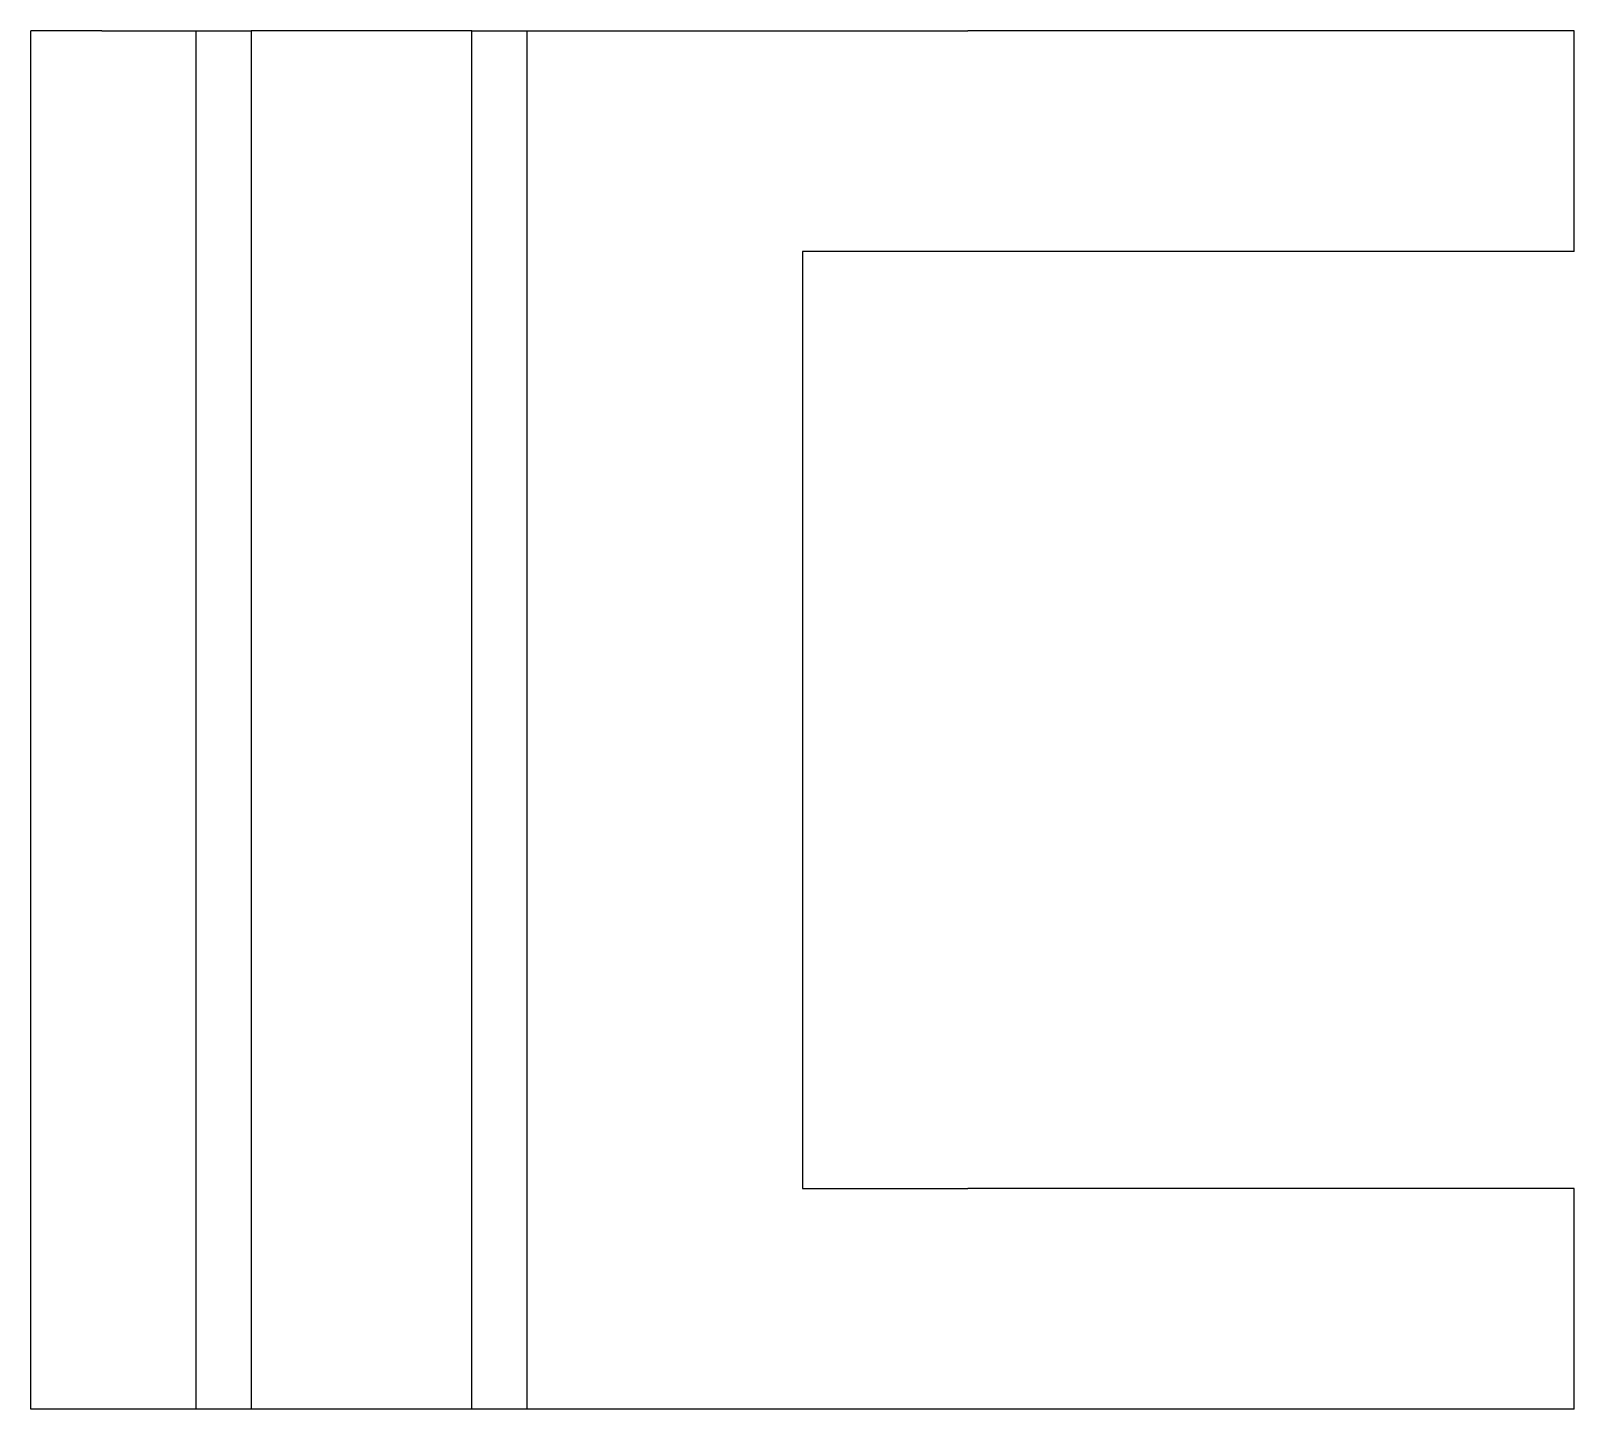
# Model space of a CAD drawing. Header units: metres. Extents: x -28 to 0, y -25 to 0.
import ezdxf

# ---------------------------------------------------------------- set-up
doc = ezdxf.new("R2010")
doc.units = ezdxf.units.M

msp = doc.modelspace()

# ---------------------------------------------------------------- linework, layer by layer
for points in [[(-28, -25), (-28, -24.5), (-28, -24), (-28, -23.5), (-28, -23), (-28, -22.5), (-28, -22), (-28, -21.5), (-28, -21), (-28, -20.5), (-28, -20), (-28, -19.5), (-28, -19), (-28, -18.5), (-28, -18), (-28, -17.5), (-28, -17), (-28, -16.5), (-28, -16), (-28, -15.5), (-28, -15), (-28, -14.5), (-28, -14), (-28, -13.5), (-28, -13), (-28, -12.5), (-28, -12), (-28, -11.5), (-28, -11), (-28, -10.5), (-28, -10), (-28, -9.5), (-28, -9), (-28, -8.5), (-28, -8), (-28, -7.5), (-28, -7), (-28, -6.5), (-28, -6), (-28, -5.5), (-28, -5), (-28, -4.5), (-28, -4), (-28, -3.5), (-28, -3), (-28, -2.5), (-28, -2), (-28, -1.5), (-28, -1), (-28, -0.5), (-28, 0)], [(-26.714, 0), (-26.762, 0), (-26.81, 0), (-26.858, 0), (-26.905, 0), (-26.95, 0), (-26.995, 0), (-27.04, 0), (-27.082, 0), (-27.123, 0), (-27.165, 0), (-27.206, 0), (-27.244, 0), (-27.283, 0), (-27.321, 0), (-27.357, 0), (-27.392, 0), (-27.427, 0), (-27.461, 0), (-27.493, 0), (-27.524, 0), (-27.556, 0), (-27.586, 0), (-27.613, 0), (-27.641, 0), (-27.669, 0), (-27.694, 0), (-27.718, 0), (-27.743, 0), (-27.765, 0), (-27.786, 0), (-27.807, 0), (-27.828, 0), (-27.845, 0), (-27.862, 0), (-27.879, 0), (-27.895, 0), (-27.908, 0), (-27.922, 0), (-27.935, 0), (-27.946, 0), (-27.955, 0), (-27.965, 0), (-27.974, 0), (-27.979, 0), (-27.985, 0), (-27.991, 0), (-27.994, 0), (-27.996, 0), (-27.998, 0), (-28, 0)], [(-26.714, 0), (-26.65, 0), (-26.586, 0), (-26.522, 0), (-26.46, 0), (-26.4, 0), (-26.34, 0), (-26.281, 0), (-26.224, 0), (-26.169, 0), (-26.113, 0), (-26.059, 0), (-26.008, 0), (-25.957, 0), (-25.905, 0), (-25.857, 0), (-25.811, 0), (-25.764, 0), (-25.718, 0), (-25.676, 0), (-25.634, 0), (-25.592, 0), (-25.553, 0), (-25.515, 0), (-25.478, 0), (-25.441, 0), (-25.408, 0), (-25.376, 0), (-25.343, 0), (-25.313, 0), (-25.285, 0), (-25.257, 0), (-25.23, 0), (-25.206, 0), (-25.184, 0), (-25.161, 0), (-25.14, 0), (-25.122, 0), (-25.104, 0), (-25.087, 0), (-25.073, 0), (-25.06, 0), (-25.047, 0), (-25.035, 0), (-25.028, 0), (-25.02, 0), (-25.012, 0), (-25.008, 0), (-25.005, 0), (-25.003, 0), (-25, 0)], [(-25, -25), (-25, -24.5), (-25, -24), (-25, -23.5), (-25, -23), (-25, -22.5), (-25, -22), (-25, -21.5), (-25, -21), (-25, -20.5), (-25, -20), (-25, -19.5), (-25, -19), (-25, -18.5), (-25, -18), (-25, -17.5), (-25, -17), (-25, -16.5), (-25, -16), (-25, -15.5), (-25, -15), (-25, -14.5), (-25, -14), (-25, -13.5), (-25, -13), (-25, -12.5), (-25, -12), (-25, -11.5), (-25, -11), (-25, -10.5), (-25, -10), (-25, -9.5), (-25, -9), (-25, -8.5), (-25, -8), (-25, -7.5), (-25, -7), (-25, -6.5), (-25, -6), (-25, -5.5), (-25, -5), (-25, -4.5), (-25, -4), (-25, -3.5), (-25, -3), (-25, -2.5), (-25, -2), (-25, -1.5), (-25, -1), (-25, -0.5), (-25, 0)], [(-25, 0), (-24.98, 0), (-24.96, 0), (-24.94, 0), (-24.92, 0), (-24.9, 0), (-24.88, 0), (-24.86, 0), (-24.84, 0), (-24.82, 0), (-24.8, 0), (-24.78, 0), (-24.76, 0), (-24.74, 0), (-24.72, 0), (-24.7, 0), (-24.68, 0), (-24.66, 0), (-24.64, 0), (-24.62, 0), (-24.6, 0), (-24.58, 0), (-24.56, 0), (-24.54, 0), (-24.52, 0), (-24.5, 0), (-24.48, 0), (-24.46, 0), (-24.44, 0), (-24.42, 0), (-24.4, 0), (-24.38, 0), (-24.36, 0), (-24.34, 0), (-24.32, 0), (-24.3, 0), (-24.28, 0), (-24.26, 0), (-24.24, 0), (-24.22, 0), (-24.2, 0), (-24.18, 0), (-24.16, 0), (-24.14, 0), (-24.12, 0), (-24.1, 0), (-24.08, 0), (-24.06, 0), (-24.04, 0), (-24.02, 0), (-24, 0)], [(-20, 0), (-20.08, 0), (-20.16, 0), (-20.24, 0), (-20.32, 0), (-20.4, 0), (-20.48, 0), (-20.56, 0), (-20.64, 0), (-20.72, 0), (-20.8, 0), (-20.88, 0), (-20.96, 0), (-21.04, 0), (-21.12, 0), (-21.2, 0), (-21.28, 0), (-21.36, 0), (-21.44, 0), (-21.52, 0), (-21.6, 0), (-21.68, 0), (-21.76, 0), (-21.84, 0), (-21.92, 0), (-22, 0), (-22.08, 0), (-22.16, 0), (-22.24, 0), (-22.32, 0), (-22.4, 0), (-22.48, 0), (-22.56, 0), (-22.64, 0), (-22.72, 0), (-22.8, 0), (-22.88, 0), (-22.96, 0), (-23.04, 0), (-23.12, 0), (-23.2, 0), (-23.28, 0), (-23.36, 0), (-23.44, 0), (-23.52, 0), (-23.6, 0), (-23.68, 0), (-23.76, 0), (-23.84, 0), (-23.92, 0), (-24, 0)], [(-24, 0), (-24, -0.5), (-24, -1), (-24, -1.5), (-24, -2), (-24, -2.5), (-24, -3), (-24, -3.5), (-24, -4), (-24, -4.5), (-24, -5), (-24, -5.5), (-24, -6), (-24, -6.5), (-24, -7), (-24, -7.5), (-24, -8), (-24, -8.5), (-24, -9), (-24, -9.5), (-24, -10), (-24, -10.5), (-24, -11), (-24, -11.5), (-24, -12), (-24, -12.5), (-24, -13), (-24, -13.5), (-24, -14), (-24, -14.5), (-24, -15), (-24, -15.5), (-24, -16), (-24, -16.5), (-24, -17), (-24, -17.5), (-24, -18), (-24, -18.5), (-24, -19), (-24, -19.5), (-24, -20), (-24, -20.5), (-24, -21), (-24, -21.5), (-24, -22), (-24, -22.5), (-24, -23), (-24, -23.5), (-24, -24), (-24, -24.5), (-24, -25)], [(-20, -25), (-20, -24.5), (-20, -24), (-20, -23.5), (-20, -23), (-20, -22.5), (-20, -22), (-20, -21.5), (-20, -21), (-20, -20.5), (-20, -20), (-20, -19.5), (-20, -19), (-20, -18.5), (-20, -18), (-20, -17.5), (-20, -17), (-20, -16.5), (-20, -16), (-20, -15.5), (-20, -15), (-20, -14.5), (-20, -14), (-20, -13.5), (-20, -13), (-20, -12.5), (-20, -12), (-20, -11.5), (-20, -11), (-20, -10.5), (-20, -10), (-20, -9.5), (-20, -9), (-20, -8.5), (-20, -8), (-20, -7.5), (-20, -7), (-20, -6.5), (-20, -6), (-20, -5.5), (-20, -5), (-20, -4.5), (-20, -4), (-20, -3.5), (-20, -3), (-20, -2.5), (-20, -2), (-20, -1.5), (-20, -1), (-20, -0.5), (-20, 0)], [(-20, 0), (-19.98, 0), (-19.96, 0), (-19.94, 0), (-19.92, 0), (-19.9, 0), (-19.88, 0), (-19.86, 0), (-19.84, 0), (-19.82, 0), (-19.8, 0), (-19.78, 0), (-19.76, 0), (-19.74, 0), (-19.72, 0), (-19.7, 0), (-19.68, 0), (-19.66, 0), (-19.64, 0), (-19.62, 0), (-19.6, 0), (-19.58, 0), (-19.56, 0), (-19.54, 0), (-19.52, 0), (-19.5, 0), (-19.48, 0), (-19.46, 0), (-19.44, 0), (-19.42, 0), (-19.4, 0), (-19.38, 0), (-19.36, 0), (-19.34, 0), (-19.32, 0), (-19.3, 0), (-19.28, 0), (-19.26, 0), (-19.24, 0), (-19.22, 0), (-19.2, 0), (-19.18, 0), (-19.16, 0), (-19.14, 0), (-19.12, 0), (-19.1, 0), (-19.08, 0), (-19.06, 0), (-19.04, 0), (-19.02, 0), (-19, 0)], [(-19, 0), (-19, -0.5), (-19, -1), (-19, -1.5), (-19, -2), (-19, -2.5), (-19, -3), (-19, -3.5), (-19, -4), (-19, -4.5), (-19, -5), (-19, -5.5), (-19, -6), (-19, -6.5), (-19, -7), (-19, -7.5), (-19, -8), (-19, -8.5), (-19, -9), (-19, -9.5), (-19, -10), (-19, -10.5), (-19, -11), (-19, -11.5), (-19, -12), (-19, -12.5), (-19, -13), (-19, -13.5), (-19, -14), (-19, -14.5), (-19, -15), (-19, -15.5), (-19, -16), (-19, -16.5), (-19, -17), (-19, -17.5), (-19, -18), (-19, -18.5), (-19, -19), (-19, -19.5), (-19, -20), (-19, -20.5), (-19, -21), (-19, -21.5), (-19, -22), (-19, -22.5), (-19, -23), (-19, -23.5), (-19, -24), (-19, -24.5), (-19, -25)], [(-19, 0), (-18.986, 0), (-18.972, 0), (-18.958, 0), (-18.932, 0), (-18.89, 0), (-18.848, 0), (-18.805, 0), (-18.74, 0), (-18.67, 0), (-18.601, 0), (-18.524, 0), (-18.427, 0), (-18.331, 0), (-18.235, 0), (-18.121, 0), (-17.999, 0), (-17.878, 0), (-17.753, 0), (-17.608, 0), (-17.462, 0), (-17.317, 0), (-17.159, 0), (-16.992, 0), (-16.824, 0), (-16.657, 0), (-16.47, 0), (-16.282, 0), (-16.095, 0), (-15.9, 0), (-15.695, 0), (-15.49, 0), (-15.286, 0), (-15.068, 0), (-14.848, 0), (-14.628, 0), (-14.405, 0), (-14.173, 0), (-13.941, 0), (-13.709, 0), (-13.47, 0), (-13.228, 0), (-12.987, 0), (-12.745, 0), (-12.497, 0), (-12.249, 0), (-12.002, 0), (-11.752, 0), (-11.502, 0), (-11.251, 0), (-11, 0)], [(-5, 0), (-5.12, 0), (-5.24, 0), (-5.36, 0), (-5.48, 0), (-5.6, 0), (-5.72, 0), (-5.84, 0), (-5.96, 0), (-6.08, 0), (-6.2, 0), (-6.32, 0), (-6.44, 0), (-6.56, 0), (-6.68, 0), (-6.8, 0), (-6.92, 0), (-7.04, 0), (-7.16, 0), (-7.28, 0), (-7.4, 0), (-7.52, 0), (-7.64, 0), (-7.76, 0), (-7.88, 0), (-8, 0), (-8.12, 0), (-8.24, 0), (-8.36, 0), (-8.48, 0), (-8.6, 0), (-8.72, 0), (-8.84, 0), (-8.96, 0), (-9.08, 0), (-9.2, 0), (-9.32, 0), (-9.44, 0), (-9.56, 0), (-9.68, 0), (-9.8, 0), (-9.92, 0), (-10.04, 0), (-10.16, 0), (-10.28, 0), (-10.4, 0), (-10.52, 0), (-10.64, 0), (-10.76, 0), (-10.88, 0), (-11, 0)], [(0, 0), (-0.009, 0), (-0.018, 0), (-0.026, 0), (-0.043, 0), (-0.069, 0), (-0.095, 0), (-0.122, 0), (-0.163, 0), (-0.206, 0), (-0.25, 0), (-0.298, 0), (-0.358, 0), (-0.418, 0), (-0.478, 0), (-0.549, 0), (-0.625, 0), (-0.701, 0), (-0.779, 0), (-0.87, 0), (-0.961, 0), (-1.052, 0), (-1.151, 0), (-1.255, 0), (-1.36, 0), (-1.464, 0), (-1.582, 0), (-1.699, 0), (-1.816, 0), (-1.937, 0), (-2.065, 0), (-2.194, 0), (-2.322, 0), (-2.458, 0), (-2.595, 0), (-2.732, 0), (-2.872, 0), (-3.017, 0), (-3.162, 0), (-3.307, 0), (-3.456, 0), (-3.607, 0), (-3.758, 0), (-3.91, 0), (-4.064, 0), (-4.219, 0), (-4.374, 0), (-4.53, 0), (-4.686, 0), (-4.843, 0), (-5, 0)], [(0, -4), (0, -3.92), (0, -3.84), (0, -3.76), (0, -3.68), (0, -3.6), (0, -3.52), (0, -3.44), (0, -3.36), (0, -3.28), (0, -3.2), (0, -3.12), (0, -3.04), (0, -2.96), (0, -2.88), (0, -2.8), (0, -2.72), (0, -2.64), (0, -2.56), (0, -2.48), (0, -2.4), (0, -2.32), (0, -2.24), (0, -2.16), (0, -2.08), (0, -2), (0, -1.92), (0, -1.84), (0, -1.76), (0, -1.68), (0, -1.6), (0, -1.52), (0, -1.44), (0, -1.36), (0, -1.28), (0, -1.2), (0, -1.12), (0, -1.04), (0, -0.96), (0, -0.88), (0, -0.8), (0, -0.72), (0, -0.64), (0, -0.56), (0, -0.48), (0, -0.4), (0, -0.32), (0, -0.24), (0, -0.16), (0, -0.08), (0, 0)], [(-11, -4), (-11.061, -4), (-11.123, -4), (-11.184, -4), (-11.246, -4), (-11.307, -4), (-11.369, -4), (-11.43, -4), (-11.492, -4), (-11.553, -4), (-11.614, -4), (-11.676, -4), (-11.737, -4), (-11.798, -4), (-11.859, -4), (-11.92, -4), (-11.981, -4), (-12.043, -4), (-12.104, -4), (-12.164, -4), (-12.225, -4), (-12.286, -4), (-12.347, -4), (-12.407, -4), (-12.468, -4), (-12.528, -4), (-12.588, -4), (-12.649, -4), (-12.709, -4), (-12.769, -4), (-12.829, -4), (-12.888, -4), (-12.948, -4), (-13.008, -4), (-13.067, -4), (-13.127, -4), (-13.186, -4), (-13.245, -4), (-13.304, -4), (-13.363, -4), (-13.421, -4), (-13.48, -4), (-13.538, -4), (-13.597, -4), (-13.655, -4), (-13.713, -4), (-13.77, -4), (-13.828, -4), (-13.885, -4), (-13.943, -4), (-14, -4)], [(-14, -4), (-14, -4.34), (-14, -4.68), (-14, -5.02), (-14, -5.36), (-14, -5.7), (-14, -6.04), (-14, -6.38), (-14, -6.72), (-14, -7.06), (-14, -7.4), (-14, -7.74), (-14, -8.08), (-14, -8.42), (-14, -8.76), (-14, -9.1), (-14, -9.44), (-14, -9.78), (-14, -10.12), (-14, -10.46), (-14, -10.8), (-14, -11.14), (-14, -11.48), (-14, -11.82), (-14, -12.16), (-14, -12.5), (-14, -12.84), (-14, -13.18), (-14, -13.52), (-14, -13.86), (-14, -14.2), (-14, -14.54), (-14, -14.88), (-14, -15.22), (-14, -15.56), (-14, -15.9), (-14, -16.24), (-14, -16.58), (-14, -16.92), (-14, -17.26), (-14, -17.6), (-14, -17.94), (-14, -18.28), (-14, -18.62), (-14, -18.96), (-14, -19.3), (-14, -19.64), (-14, -19.98), (-14, -20.32), (-14, -20.66), (-14, -21)], [(-5, -4), (-5.12, -4), (-5.24, -4), (-5.36, -4), (-5.48, -4), (-5.6, -4), (-5.72, -4), (-5.84, -4), (-5.96, -4), (-6.08, -4), (-6.2, -4), (-6.32, -4), (-6.44, -4), (-6.56, -4), (-6.68, -4), (-6.8, -4), (-6.92, -4), (-7.04, -4), (-7.16, -4), (-7.28, -4), (-7.4, -4), (-7.52, -4), (-7.64, -4), (-7.76, -4), (-7.88, -4), (-8, -4), (-8.12, -4), (-8.24, -4), (-8.36, -4), (-8.48, -4), (-8.6, -4), (-8.72, -4), (-8.84, -4), (-8.96, -4), (-9.08, -4), (-9.2, -4), (-9.32, -4), (-9.44, -4), (-9.56, -4), (-9.68, -4), (-9.8, -4), (-9.92, -4), (-10.04, -4), (-10.16, -4), (-10.28, -4), (-10.4, -4), (-10.52, -4), (-10.64, -4), (-10.76, -4), (-10.88, -4), (-11, -4)], [(0, -4), (-0.009, -4), (-0.018, -4), (-0.026, -4), (-0.043, -4), (-0.069, -4), (-0.095, -4), (-0.122, -4), (-0.163, -4), (-0.206, -4), (-0.25, -4), (-0.298, -4), (-0.358, -4), (-0.418, -4), (-0.478, -4), (-0.549, -4), (-0.625, -4), (-0.701, -4), (-0.779, -4), (-0.87, -4), (-0.961, -4), (-1.052, -4), (-1.151, -4), (-1.255, -4), (-1.36, -4), (-1.464, -4), (-1.582, -4), (-1.699, -4), (-1.816, -4), (-1.937, -4), (-2.065, -4), (-2.194, -4), (-2.322, -4), (-2.458, -4), (-2.595, -4), (-2.732, -4), (-2.872, -4), (-3.017, -4), (-3.162, -4), (-3.307, -4), (-3.456, -4), (-3.607, -4), (-3.758, -4), (-3.91, -4), (-4.064, -4), (-4.219, -4), (-4.374, -4), (-4.53, -4), (-4.686, -4), (-4.843, -4), (-5, -4)], [(-14, -21), (-13.943, -21), (-13.885, -21), (-13.828, -21), (-13.77, -21), (-13.713, -21), (-13.655, -21), (-13.597, -21), (-13.538, -21), (-13.48, -21), (-13.421, -21), (-13.363, -21), (-13.304, -21), (-13.245, -21), (-13.186, -21), (-13.127, -21), (-13.067, -21), (-13.008, -21), (-12.948, -21), (-12.888, -21), (-12.829, -21), (-12.769, -21), (-12.709, -21), (-12.649, -21), (-12.588, -21), (-12.528, -21), (-12.468, -21), (-12.407, -21), (-12.347, -21), (-12.286, -21), (-12.225, -21), (-12.164, -21), (-12.104, -21), (-12.043, -21), (-11.981, -21), (-11.92, -21), (-11.859, -21), (-11.798, -21), (-11.737, -21), (-11.676, -21), (-11.614, -21), (-11.553, -21), (-11.492, -21), (-11.43, -21), (-11.369, -21), (-11.307, -21), (-11.246, -21), (-11.184, -21), (-11.123, -21), (-11.061, -21), (-11, -21)], [(-5, -21), (-5.12, -21), (-5.24, -21), (-5.36, -21), (-5.48, -21), (-5.6, -21), (-5.72, -21), (-5.84, -21), (-5.96, -21), (-6.08, -21), (-6.2, -21), (-6.32, -21), (-6.44, -21), (-6.56, -21), (-6.68, -21), (-6.8, -21), (-6.92, -21), (-7.04, -21), (-7.16, -21), (-7.28, -21), (-7.4, -21), (-7.52, -21), (-7.64, -21), (-7.76, -21), (-7.88, -21), (-8, -21), (-8.12, -21), (-8.24, -21), (-8.36, -21), (-8.48, -21), (-8.6, -21), (-8.72, -21), (-8.84, -21), (-8.96, -21), (-9.08, -21), (-9.2, -21), (-9.32, -21), (-9.44, -21), (-9.56, -21), (-9.68, -21), (-9.8, -21), (-9.92, -21), (-10.04, -21), (-10.16, -21), (-10.28, -21), (-10.4, -21), (-10.52, -21), (-10.64, -21), (-10.76, -21), (-10.88, -21), (-11, -21)], [(0, -21), (-0.009, -21), (-0.018, -21), (-0.026, -21), (-0.043, -21), (-0.069, -21), (-0.095, -21), (-0.122, -21), (-0.163, -21), (-0.206, -21), (-0.25, -21), (-0.298, -21), (-0.358, -21), (-0.418, -21), (-0.478, -21), (-0.549, -21), (-0.625, -21), (-0.701, -21), (-0.779, -21), (-0.87, -21), (-0.961, -21), (-1.052, -21), (-1.151, -21), (-1.255, -21), (-1.36, -21), (-1.464, -21), (-1.582, -21), (-1.699, -21), (-1.816, -21), (-1.937, -21), (-2.065, -21), (-2.194, -21), (-2.322, -21), (-2.458, -21), (-2.595, -21), (-2.732, -21), (-2.872, -21), (-3.017, -21), (-3.162, -21), (-3.307, -21), (-3.456, -21), (-3.607, -21), (-3.758, -21), (-3.91, -21), (-4.064, -21), (-4.219, -21), (-4.374, -21), (-4.53, -21), (-4.686, -21), (-4.843, -21), (-5, -21)], [(0, -25), (0, -24.92), (0, -24.84), (0, -24.76), (0, -24.68), (0, -24.6), (0, -24.52), (0, -24.44), (0, -24.36), (0, -24.28), (0, -24.2), (0, -24.12), (0, -24.04), (0, -23.96), (0, -23.88), (0, -23.8), (0, -23.72), (0, -23.64), (0, -23.56), (0, -23.48), (0, -23.4), (0, -23.32), (0, -23.24), (0, -23.16), (0, -23.08), (0, -23), (0, -22.92), (0, -22.84), (0, -22.76), (0, -22.68), (0, -22.6), (0, -22.52), (0, -22.44), (0, -22.36), (0, -22.28), (0, -22.2), (0, -22.12), (0, -22.04), (0, -21.96), (0, -21.88), (0, -21.8), (0, -21.72), (0, -21.64), (0, -21.56), (0, -21.48), (0, -21.4), (0, -21.32), (0, -21.24), (0, -21.16), (0, -21.08), (0, -21)], [(-26.714, -25), (-26.762, -25), (-26.81, -25), (-26.858, -25), (-26.905, -25), (-26.95, -25), (-26.995, -25), (-27.04, -25), (-27.082, -25), (-27.123, -25), (-27.165, -25), (-27.206, -25), (-27.244, -25), (-27.283, -25), (-27.321, -25), (-27.357, -25), (-27.392, -25), (-27.427, -25), (-27.461, -25), (-27.493, -25), (-27.524, -25), (-27.556, -25), (-27.586, -25), (-27.613, -25), (-27.641, -25), (-27.669, -25), (-27.694, -25), (-27.718, -25), (-27.743, -25), (-27.765, -25), (-27.786, -25), (-27.807, -25), (-27.828, -25), (-27.845, -25), (-27.862, -25), (-27.879, -25), (-27.895, -25), (-27.908, -25), (-27.922, -25), (-27.935, -25), (-27.946, -25), (-27.955, -25), (-27.965, -25), (-27.974, -25), (-27.979, -25), (-27.985, -25), (-27.991, -25), (-27.994, -25), (-27.996, -25), (-27.998, -25), (-28, -25)], [(-25, -25), (-25.003, -25), (-25.005, -25), (-25.008, -25), (-25.012, -25), (-25.02, -25), (-25.028, -25), (-25.035, -25), (-25.047, -25), (-25.06, -25), (-25.073, -25), (-25.087, -25), (-25.104, -25), (-25.122, -25), (-25.14, -25), (-25.161, -25), (-25.184, -25), (-25.206, -25), (-25.23, -25), (-25.257, -25), (-25.285, -25), (-25.313, -25), (-25.343, -25), (-25.376, -25), (-25.408, -25), (-25.441, -25), (-25.478, -25), (-25.515, -25), (-25.553, -25), (-25.592, -25), (-25.634, -25), (-25.676, -25), (-25.718, -25), (-25.764, -25), (-25.811, -25), (-25.857, -25), (-25.905, -25), (-25.957, -25), (-26.008, -25), (-26.059, -25), (-26.113, -25), (-26.169, -25), (-26.224, -25), (-26.281, -25), (-26.34, -25), (-26.4, -25), (-26.46, -25), (-26.522, -25), (-26.586, -25), (-26.65, -25), (-26.714, -25)], [(-24, -25), (-24.02, -25), (-24.04, -25), (-24.06, -25), (-24.08, -25), (-24.1, -25), (-24.12, -25), (-24.14, -25), (-24.16, -25), (-24.18, -25), (-24.2, -25), (-24.22, -25), (-24.24, -25), (-24.26, -25), (-24.28, -25), (-24.3, -25), (-24.32, -25), (-24.34, -25), (-24.36, -25), (-24.38, -25), (-24.4, -25), (-24.42, -25), (-24.44, -25), (-24.46, -25), (-24.48, -25), (-24.5, -25), (-24.52, -25), (-24.54, -25), (-24.56, -25), (-24.58, -25), (-24.6, -25), (-24.62, -25), (-24.64, -25), (-24.66, -25), (-24.68, -25), (-24.7, -25), (-24.72, -25), (-24.74, -25), (-24.76, -25), (-24.78, -25), (-24.8, -25), (-24.82, -25), (-24.84, -25), (-24.86, -25), (-24.88, -25), (-24.9, -25), (-24.92, -25), (-24.94, -25), (-24.96, -25), (-24.98, -25), (-25, -25)], [(-20, -25), (-20.08, -25), (-20.16, -25), (-20.24, -25), (-20.32, -25), (-20.4, -25), (-20.48, -25), (-20.56, -25), (-20.64, -25), (-20.72, -25), (-20.8, -25), (-20.88, -25), (-20.96, -25), (-21.04, -25), (-21.12, -25), (-21.2, -25), (-21.28, -25), (-21.36, -25), (-21.44, -25), (-21.52, -25), (-21.6, -25), (-21.68, -25), (-21.76, -25), (-21.84, -25), (-21.92, -25), (-22, -25), (-22.08, -25), (-22.16, -25), (-22.24, -25), (-22.32, -25), (-22.4, -25), (-22.48, -25), (-22.56, -25), (-22.64, -25), (-22.72, -25), (-22.8, -25), (-22.88, -25), (-22.96, -25), (-23.04, -25), (-23.12, -25), (-23.2, -25), (-23.28, -25), (-23.36, -25), (-23.44, -25), (-23.52, -25), (-23.6, -25), (-23.68, -25), (-23.76, -25), (-23.84, -25), (-23.92, -25), (-24, -25)], [(-19, -25), (-19.02, -25), (-19.04, -25), (-19.06, -25), (-19.08, -25), (-19.1, -25), (-19.12, -25), (-19.14, -25), (-19.16, -25), (-19.18, -25), (-19.2, -25), (-19.22, -25), (-19.24, -25), (-19.26, -25), (-19.28, -25), (-19.3, -25), (-19.32, -25), (-19.34, -25), (-19.36, -25), (-19.38, -25), (-19.4, -25), (-19.42, -25), (-19.44, -25), (-19.46, -25), (-19.48, -25), (-19.5, -25), (-19.52, -25), (-19.54, -25), (-19.56, -25), (-19.58, -25), (-19.6, -25), (-19.62, -25), (-19.64, -25), (-19.66, -25), (-19.68, -25), (-19.7, -25), (-19.72, -25), (-19.74, -25), (-19.76, -25), (-19.78, -25), (-19.8, -25), (-19.82, -25), (-19.84, -25), (-19.86, -25), (-19.88, -25), (-19.9, -25), (-19.92, -25), (-19.94, -25), (-19.96, -25), (-19.98, -25), (-20, -25)], [(-11, -25), (-11.251, -25), (-11.502, -25), (-11.752, -25), (-12.002, -25), (-12.249, -25), (-12.497, -25), (-12.745, -25), (-12.987, -25), (-13.228, -25), (-13.47, -25), (-13.709, -25), (-13.941, -25), (-14.173, -25), (-14.405, -25), (-14.628, -25), (-14.848, -25), (-15.068, -25), (-15.286, -25), (-15.49, -25), (-15.695, -25), (-15.9, -25), (-16.095, -25), (-16.282, -25), (-16.47, -25), (-16.657, -25), (-16.824, -25), (-16.992, -25), (-17.159, -25), (-17.317, -25), (-17.462, -25), (-17.608, -25), (-17.753, -25), (-17.878, -25), (-17.999, -25), (-18.121, -25), (-18.235, -25), (-18.331, -25), (-18.427, -25), (-18.524, -25), (-18.601, -25), (-18.67, -25), (-18.74, -25), (-18.805, -25), (-18.848, -25), (-18.89, -25), (-18.932, -25), (-18.958, -25), (-18.972, -25), (-18.986, -25), (-19, -25)], [(-5, -25), (-5.12, -25), (-5.24, -25), (-5.36, -25), (-5.48, -25), (-5.6, -25), (-5.72, -25), (-5.84, -25), (-5.96, -25), (-6.08, -25), (-6.2, -25), (-6.32, -25), (-6.44, -25), (-6.56, -25), (-6.68, -25), (-6.8, -25), (-6.92, -25), (-7.04, -25), (-7.16, -25), (-7.28, -25), (-7.4, -25), (-7.52, -25), (-7.64, -25), (-7.76, -25), (-7.88, -25), (-8, -25), (-8.12, -25), (-8.24, -25), (-8.36, -25), (-8.48, -25), (-8.6, -25), (-8.72, -25), (-8.84, -25), (-8.96, -25), (-9.08, -25), (-9.2, -25), (-9.32, -25), (-9.44, -25), (-9.56, -25), (-9.68, -25), (-9.8, -25), (-9.92, -25), (-10.04, -25), (-10.16, -25), (-10.28, -25), (-10.4, -25), (-10.52, -25), (-10.64, -25), (-10.76, -25), (-10.88, -25), (-11, -25)], [(0, -25), (-0.009, -25), (-0.018, -25), (-0.026, -25), (-0.043, -25), (-0.069, -25), (-0.095, -25), (-0.122, -25), (-0.163, -25), (-0.206, -25), (-0.25, -25), (-0.298, -25), (-0.358, -25), (-0.418, -25), (-0.478, -25), (-0.549, -25), (-0.625, -25), (-0.701, -25), (-0.779, -25), (-0.87, -25), (-0.961, -25), (-1.052, -25), (-1.151, -25), (-1.255, -25), (-1.36, -25), (-1.464, -25), (-1.582, -25), (-1.699, -25), (-1.816, -25), (-1.937, -25), (-2.065, -25), (-2.194, -25), (-2.322, -25), (-2.458, -25), (-2.595, -25), (-2.732, -25), (-2.872, -25), (-3.017, -25), (-3.162, -25), (-3.307, -25), (-3.456, -25), (-3.607, -25), (-3.758, -25), (-3.91, -25), (-4.064, -25), (-4.219, -25), (-4.374, -25), (-4.53, -25), (-4.686, -25), (-4.843, -25), (-5, -25)]]:
    msp.add_lwpolyline(points)

doc.saveas('drawing.dxf')
